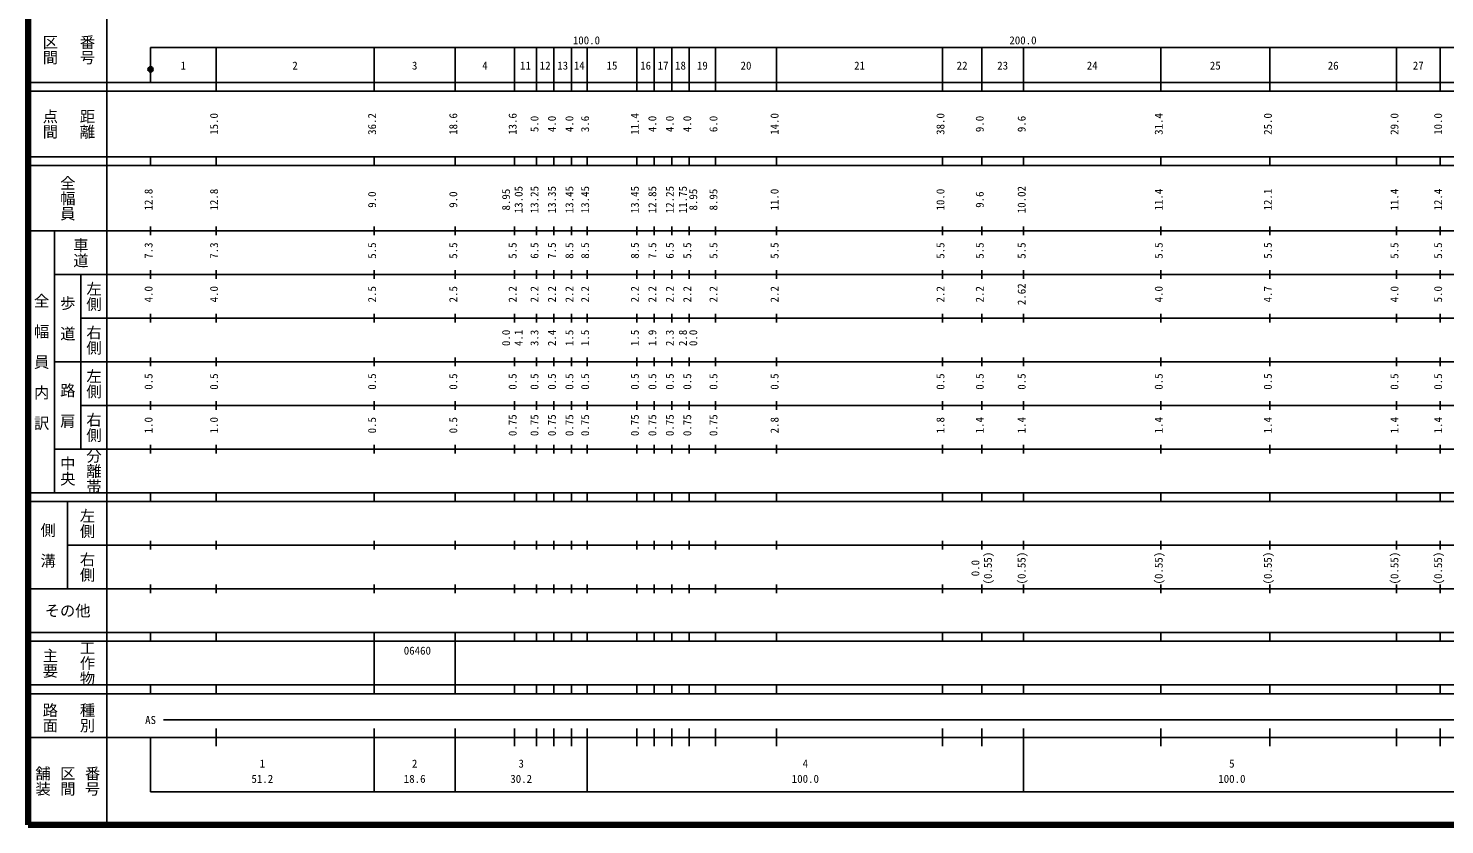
# Model space of a CAD drawing. Units: millimetres on the paper. Extents: x 40 to 680, y 20 to 380.
# Drawn here: x 40 to 364.4, y 20 to 202.4 of the extents above; entities that cross this region are included whole.
import ezdxf
from ezdxf.enums import TextEntityAlignment as Align

# ---------------------------------------------------------------- set-up
doc = ezdxf.new("R2010")
doc.units = ezdxf.units.MM
doc.layers.add('M-TTL', color=2, linetype='Continuous', lineweight=140)
doc.layers.add('M-TTL-BAND', color=7, linetype='Continuous', lineweight=25)
doc.styles.add('@ＭＳ ゴシック', font='')
doc.styles.add('ＭＳ ゴシック', font='')
doc.styles.get('@ＭＳ ゴシック').set_extended_font_data('@MS Gothic')
doc.styles.get('ＭＳ ゴシック').set_extended_font_data('MS Gothic')

msp = doc.modelspace()

# ---------------------------------------------------------------- linework, layer by layer
at = {"layer": 'M-TTL'}
for p, q in [((40, 380), (40, 20)), ((40, 20), (680, 20))]:
    msp.add_line(p, q, dxfattribs=at)
at = {"layer": 'M-TTL-BAND'}
for p, q in [((58, 370), (58, 20)), ((68, 198), (579, 198)), ((68, 198), (68, 190)), ((83, 188), (83, 198)), ((119.2, 188), (119.2, 198)), ((137.8, 188), (137.8, 198)), ((151.4, 188), (151.4, 198)), ((156.4, 188), (156.4, 198)), ((160.4, 188), (160.4, 198)), ((164.4, 188), (164.4, 198)), ((168, 188), (168, 198)), ((179.4, 188), (179.4, 198)), ((183.4, 188), (183.4, 198)), ((187.4, 188), (187.4, 198)), ((191.4, 188), (191.4, 198)), ((197.4, 188), (197.4, 198)), ((211.4, 188), (211.4, 198)), ((249.4, 188), (249.4, 198)), ((258.4, 188), (258.4, 198)), ((268, 188), (268, 198)), ((299.4, 188), (299.4, 198)), ((324.4, 188), (324.4, 198)), ((353.4, 188), (353.4, 198)), ((363.4, 188), (363.4, 198)), ((40, 190), (579, 190)), ((40, 188), (579, 188)), ((40, 173), (579, 173)), ((68, 171), (68, 173)), ((83, 171), (83, 173)), ((119.2, 171), (119.2, 173)), ((137.8, 171), (137.8, 173)), ((151.4, 171), (151.4, 173)), ((156.4, 171), (156.4, 173)), ((160.4, 171), (160.4, 173)), ((164.4, 171), (164.4, 173)), ((168, 171), (168, 173)), ((179.4, 171), (179.4, 173)), ((183.4, 171), (183.4, 173)), ((187.4, 171), (187.4, 173)), ((191.4, 171), (191.4, 173)), ((197.4, 171), (197.4, 173)), ((211.4, 171), (211.4, 173)), ((249.4, 171), (249.4, 173)), ((258.4, 171), (258.4, 173)), ((268, 171), (268, 173)), ((299.4, 171), (299.4, 173)), ((324.4, 171), (324.4, 173)), ((353.4, 171), (353.4, 173)), ((363.4, 171), (363.4, 173)), ((40, 171), (579, 171)), ((40, 156), (579, 156)), ((46, 96), (46, 156)), ((68, 155), (68, 157)), ((83, 155), (83, 157)), ((119.2, 155), (119.2, 157)), ((137.8, 155), (137.8, 157)), ((151.4, 155), (151.4, 157)), ((156.4, 155), (156.4, 157)), ((160.4, 155), (160.4, 157)), ((164.4, 155), (164.4, 157)), ((168, 155), (168, 157)), ((179.4, 155), (179.4, 157)), ((183.4, 155), (183.4, 157)), ((187.4, 155), (187.4, 157)), ((191.4, 155), (191.4, 157)), ((197.4, 155), (197.4, 157)), ((211.4, 155), (211.4, 157)), ((249.4, 155), (249.4, 157)), ((258.4, 155), (258.4, 157)), ((268, 155), (268, 157)), ((299.4, 155), (299.4, 157)), ((324.4, 155), (324.4, 157)), ((353.4, 155), (353.4, 157)), ((363.4, 155), (363.4, 157)), ((68, 145), (68, 147)), ((83, 145), (83, 147)), ((119.2, 145), (119.2, 147)), ((137.8, 145), (137.8, 147)), ((151.4, 145), (151.4, 147)), ((156.4, 145), (156.4, 147)), ((160.4, 145), (160.4, 147)), ((164.4, 145), (164.4, 147)), ((168, 145), (168, 147)), ((179.4, 145), (179.4, 147)), ((183.4, 145), (183.4, 147)), ((187.4, 145), (187.4, 147)), ((191.4, 145), (191.4, 147)), ((197.4, 145), (197.4, 147)), ((211.4, 145), (211.4, 147)), ((249.4, 145), (249.4, 147)), ((258.4, 145), (258.4, 147)), ((268, 145), (268, 147)), ((299.4, 145), (299.4, 147)), ((324.4, 145), (324.4, 147)), ((353.4, 145), (353.4, 147)), ((363.4, 145), (363.4, 147)), ((46, 146), (579, 146)), ((52, 146), (52, 106)), ((68, 135), (68, 137)), ((83, 135), (83, 137)), ((119.2, 135), (119.2, 137)), ((137.8, 135), (137.8, 137)), ((151.4, 135), (151.4, 137)), ((156.4, 135), (156.4, 137)), ((160.4, 135), (160.4, 137)), ((164.4, 135), (164.4, 137)), ((168, 135), (168, 137)), ((179.4, 135), (179.4, 137)), ((183.4, 135), (183.4, 137)), ((187.4, 135), (187.4, 137)), ((191.4, 135), (191.4, 137)), ((197.4, 135), (197.4, 137)), ((211.4, 135), (211.4, 137)), ((249.4, 135), (249.4, 137)), ((258.4, 135), (258.4, 137)), ((268, 135), (268, 137)), ((299.4, 135), (299.4, 137)), ((324.4, 135), (324.4, 137)), ((353.4, 135), (353.4, 137)), ((363.4, 135), (363.4, 137)), ((52, 136), (579, 136)), ((68, 125), (68, 127)), ((83, 125), (83, 127)), ((119.2, 125), (119.2, 127)), ((137.8, 125), (137.8, 127)), ((151.4, 125), (151.4, 127)), ((156.4, 125), (156.4, 127)), ((160.4, 125), (160.4, 127)), ((164.4, 125), (164.4, 127)), ((168, 125), (168, 127)), ((179.4, 125), (179.4, 127)), ((183.4, 125), (183.4, 127)), ((187.4, 125), (187.4, 127)), ((191.4, 125), (191.4, 127)), ((197.4, 125), (197.4, 127)), ((211.4, 125), (211.4, 127)), ((249.4, 125), (249.4, 127)), ((258.4, 125), (258.4, 127)), ((268, 125), (268, 127)), ((299.4, 125), (299.4, 127)), ((324.4, 125), (324.4, 127)), ((353.4, 125), (353.4, 127)), ((363.4, 125), (363.4, 127)), ((46, 126), (579, 126)), ((68, 115), (68, 117)), ((83, 115), (83, 117)), ((119.2, 115), (119.2, 117)), ((137.8, 115), (137.8, 117)), ((151.4, 115), (151.4, 117)), ((156.4, 115), (156.4, 117)), ((160.4, 115), (160.4, 117)), ((164.4, 115), (164.4, 117)), ((168, 115), (168, 117)), ((179.4, 115), (179.4, 117)), ((183.4, 115), (183.4, 117)), ((187.4, 115), (187.4, 117)), ((191.4, 115), (191.4, 117)), ((197.4, 115), (197.4, 117)), ((211.4, 115), (211.4, 117)), ((249.4, 115), (249.4, 117)), ((258.4, 115), (258.4, 117)), ((268, 115), (268, 117)), ((299.4, 115), (299.4, 117)), ((324.4, 115), (324.4, 117)), ((353.4, 115), (353.4, 117)), ((363.4, 115), (363.4, 117)), ((52, 116), (579, 116)), ((46, 106), (579, 106)), ((68, 105), (68, 107)), ((83, 105), (83, 107)), ((119.2, 105), (119.2, 107)), ((137.8, 105), (137.8, 107)), ((151.4, 105), (151.4, 107)), ((156.4, 105), (156.4, 107)), ((160.4, 105), (160.4, 107)), ((164.4, 105), (164.4, 107)), ((168, 105), (168, 107)), ((179.4, 105), (179.4, 107)), ((183.4, 105), (183.4, 107)), ((187.4, 105), (187.4, 107)), ((191.4, 105), (191.4, 107)), ((197.4, 105), (197.4, 107)), ((211.4, 105), (211.4, 107)), ((249.4, 105), (249.4, 107)), ((258.4, 105), (258.4, 107)), ((268, 105), (268, 107)), ((299.4, 105), (299.4, 107)), ((324.4, 105), (324.4, 107)), ((353.4, 105), (353.4, 107)), ((363.4, 105), (363.4, 107)), ((40, 96), (579, 96)), ((68, 94), (68, 96)), ((83, 94), (83, 96)), ((119.2, 94), (119.2, 96)), ((137.8, 94), (137.8, 96)), ((151.4, 94), (151.4, 96)), ((156.4, 94), (156.4, 96)), ((160.4, 94), (160.4, 96)), ((164.4, 94), (164.4, 96)), ((168, 94), (168, 96)), ((179.4, 94), (179.4, 96)), ((183.4, 94), (183.4, 96)), ((187.4, 94), (187.4, 96)), ((191.4, 94), (191.4, 96)), ((197.4, 94), (197.4, 96)), ((211.4, 94), (211.4, 96)), ((249.4, 94), (249.4, 96)), ((258.4, 94), (258.4, 96)), ((268, 94), (268, 96)), ((299.4, 94), (299.4, 96)), ((324.4, 94), (324.4, 96)), ((353.4, 94), (353.4, 96)), ((363.4, 94), (363.4, 96)), ((40, 94), (579, 94)), ((49, 94), (49, 74)), ((68, 83), (68, 85)), ((83, 83), (83, 85)), ((119.2, 83), (119.2, 85)), ((137.8, 83), (137.8, 85)), ((151.4, 83), (151.4, 85)), ((156.4, 83), (156.4, 85)), ((160.4, 83), (160.4, 85)), ((164.4, 83), (164.4, 85)), ((168, 83), (168, 85)), ((179.4, 83), (179.4, 85)), ((183.4, 83), (183.4, 85)), ((187.4, 83), (187.4, 85)), ((191.4, 83), (191.4, 85)), ((197.4, 83), (197.4, 85)), ((211.4, 83), (211.4, 85)), ((249.4, 83), (249.4, 85)), ((258.4, 83), (258.4, 85)), ((268, 83), (268, 85)), ((299.4, 83), (299.4, 85)), ((324.4, 83), (324.4, 85)), ((353.4, 83), (353.4, 85)), ((363.4, 83), (363.4, 85)), ((49, 84), (579, 84)), ((68, 73), (68, 75)), ((83, 73), (83, 75)), ((119.2, 73), (119.2, 75)), ((137.8, 73), (137.8, 75)), ((151.4, 73), (151.4, 75)), ((156.4, 73), (156.4, 75)), ((160.4, 73), (160.4, 75)), ((164.4, 73), (164.4, 75)), ((168, 73), (168, 75)), ((179.4, 73), (179.4, 75)), ((183.4, 73), (183.4, 75)), ((187.4, 73), (187.4, 75)), ((191.4, 73), (191.4, 75)), ((197.4, 73), (197.4, 75)), ((211.4, 73), (211.4, 75)), ((249.4, 73), (249.4, 75)), ((258.4, 73), (258.4, 75)), ((268, 73), (268, 75)), ((299.4, 73), (299.4, 75)), ((324.4, 73), (324.4, 75)), ((353.4, 73), (353.4, 75)), ((363.4, 73), (363.4, 75)), ((40, 74), (579, 74)), ((40, 64), (579, 64)), ((40, 62), (579, 62)), ((68, 62), (68, 64)), ((83, 62), (83, 64)), ((119.2, 62), (119.2, 64)), ((119.2, 52), (119.2, 62)), ((137.8, 62), (137.8, 64)), ((137.8, 52), (137.8, 62)), ((151.4, 62), (151.4, 64)), ((156.4, 62), (156.4, 64)), ((160.4, 62), (160.4, 64)), ((164.4, 62), (164.4, 64)), ((168, 62), (168, 64)), ((179.4, 62), (179.4, 64)), ((183.4, 62), (183.4, 64)), ((187.4, 62), (187.4, 64)), ((191.4, 62), (191.4, 64)), ((197.4, 62), (197.4, 64)), ((211.4, 62), (211.4, 64)), ((249.4, 62), (249.4, 64)), ((258.4, 62), (258.4, 64)), ((268, 62), (268, 64)), ((299.4, 62), (299.4, 64)), ((324.4, 62), (324.4, 64)), ((353.4, 62), (353.4, 64)), ((363.4, 62), (363.4, 64)), ((40, 52), (579, 52)), ((68, 50), (68, 52)), ((83, 50), (83, 52)), ((119.2, 50), (119.2, 52)), ((137.8, 50), (137.8, 52)), ((151.4, 50), (151.4, 52)), ((156.4, 50), (156.4, 52)), ((160.4, 50), (160.4, 52)), ((164.4, 50), (164.4, 52)), ((168, 50), (168, 52)), ((179.4, 50), (179.4, 52)), ((183.4, 50), (183.4, 52)), ((187.4, 50), (187.4, 52)), ((191.4, 50), (191.4, 52)), ((197.4, 50), (197.4, 52)), ((211.4, 50), (211.4, 52)), ((249.4, 50), (249.4, 52)), ((258.4, 50), (258.4, 52)), ((268, 50), (268, 52)), ((299.4, 50), (299.4, 52)), ((324.4, 50), (324.4, 52)), ((353.4, 50), (353.4, 52)), ((363.4, 50), (363.4, 52)), ((40, 50), (579, 50)), ((71, 44), (560.4, 44)), ((40, 40), (579, 40)), ((68, 40), (68, 27.5)), ((83, 38), (83, 42)), ((119.2, 27.5), (119.2, 42)), ((137.8, 27.5), (137.8, 42)), ((151.4, 38), (151.4, 42)), ((156.4, 38), (156.4, 42)), ((160.4, 38), (160.4, 42)), ((164.4, 38), (164.4, 42)), ((168, 27.5), (168, 42)), ((179.4, 38), (179.4, 42)), ((183.4, 38), (183.4, 42)), ((187.4, 38), (187.4, 42)), ((191.4, 38), (191.4, 42)), ((197.4, 38), (197.4, 42)), ((211.4, 38), (211.4, 42)), ((249.4, 38), (249.4, 42)), ((258.4, 38), (258.4, 42)), ((268, 27.5), (268, 42)), ((299.4, 38), (299.4, 42)), ((324.4, 38), (324.4, 42)), ((353.4, 38), (353.4, 42)), ((363.4, 38), (363.4, 42)), ((68, 27.5), (579, 27.5))]:
    msp.add_line(p, q, dxfattribs=at)
for radius in [0.6, 0.5, 0.4, 0.3, 0.2, 0.1]:
    msp.add_circle((68, 193), radius, dxfattribs=at)

# ---------------------------------------------------------------- texts
at = {"layer": 'M-TTL-BAND', "style": '@ＭＳ ゴシック'}
for s, p in [('区間', (45, 197.5)), ('番号', (53.5, 197.5)), ('点間', (45, 180.5)), ('距離', (53.5, 180.5)), ('全幅員', (49, 163.5)), ('車道', (52, 151)), ('左側', (55, 141)), ('全\u3000幅\u3000員\u3000内\u3000訳', (43, 126)), ('歩\u3000道', (49, 136)), ('右側', (55, 131)), ('左側', (55, 121)), ('路\u3000肩', (49, 116)), ('右側', (55, 111)), ('中央', (49, 101)), ('分離帯', (55, 101)), ('左側', (53.5, 89)), ('側\u3000溝', (44.5, 84)), ('右側', (53.5, 79)), ('工作物', (53.5, 57)), ('主要', (45, 57)), ('路面', (45, 44.5)), ('種別', (53.5, 44.5)), ('舗装', (43.333, 30)), ('区間', (49, 30)), ('番号', (54.667, 30))]:
    msp.add_text(s, height=2.566, rotation=270, dxfattribs=at).set_placement(p, align=Align.MIDDLE_CENTER)
at = {"layer": 'M-TTL-BAND', "style": 'ＭＳ ゴシック'}
for s, p in [('100.0', (167.844, 198.195)), ('200.0', (267.844, 198.195)), ('1', (75.5, 192.405)), ('2', (101.1, 192.405)), ('3', (128.5, 192.405)), ('4', (144.6, 192.405)), ('11', (153.9, 192.405)), ('12', (158.4, 192.405)), ('13', (162.4, 192.405)), ('14', (166.2, 192.405)), ('15', (173.7, 192.405)), ('16', (181.4, 192.405)), ('17', (185.4, 192.405)), ('18', (189.4, 192.405)), ('19', (194.4, 192.405)), ('20', (204.4, 192.405)), ('21', (230.4, 192.405)), ('22', (253.9, 192.405)), ('23', (263.2, 192.405)), ('24', (283.7, 192.405)), ('25', (311.9, 192.405)), ('26', (338.9, 192.405)), ('27', (358.4, 192.405)), ('AS', (68, 42.5)), ('1', (93.6, 32.523)), ('2', (128.5, 32.523)), ('3', (152.9, 32.523)), ('4', (218, 32.523)), ('5', (315.7, 32.523)), ('51.2', (93.6, 29.033)), ('18.6', (128.5, 29.033)), ('30.2', (152.9, 29.033)), ('100.0', (218, 29.033)), ('100.0', (315.7, 29.033))]:
    msp.add_text(s, height=1.833, dxfattribs=at).set_placement(p, align=Align.BOTTOM_CENTER)
for s, p in [('15.0', (84, 180.5)), ('36.2', (120.2, 180.5)), ('18.6', (138.8, 180.5)), ('13.6', (152.4, 180.5)), ('5.0', (157.4, 180.5)), ('4.0', (161.4, 180.5)), ('4.0', (165.4, 180.5)), ('3.6', (169, 180.5)), ('11.4', (180.4, 180.5)), ('4.0', (184.4, 180.5)), ('4.0', (188.4, 180.5)), ('4.0', (192.4, 180.5)), ('6.0', (198.4, 180.5)), ('14.0', (212.4, 180.5)), ('38.0', (250.4, 180.5)), ('9.0', (259.4, 180.5)), ('9.6', (269, 180.5)), ('31.4', (300.4, 180.5)), ('25.0', (325.4, 180.5)), ('29.0', (354.4, 180.5)), ('10.0', (364.4, 180.5)), ('12.8', (69, 163.174)), ('12.8', (84, 163.174)), ('8.95', (150.9, 163.174)), ('13.05', (153.77, 163.174)), ('13.25', (157.4, 163.174)), ('13.35', (161.4, 163.174)), ('13.45', (165.4, 163.174)), ('13.45', (169, 163.174)), ('13.45', (180.4, 163.174)), ('12.85', (184.4, 163.174)), ('12.25', (188.4, 163.174)), ('11.75', (191.4, 163.174)), ('8.95', (193.77, 163.174)), ('8.95', (198.4, 163.174)), ('11.0', (212.4, 163.174)), ('10.0', (250.4, 163.174)), ('10.02', (269, 163.174)), ('11.4', (300.4, 163.174)), ('12.1', (325.4, 163.174)), ('11.4', (354.4, 163.174)), ('12.4', (364.4, 163.174)), ('9.0', (120.2, 163.174)), ('9.0', (138.8, 163.174)), ('9.6', (259.4, 163.174)), ('7.3', (69, 151.5)), ('7.3', (84, 151.5)), ('5.5', (120.2, 151.5)), ('5.5', (138.8, 151.5)), ('5.5', (152.4, 151.5)), ('6.5', (157.4, 151.5)), ('7.5', (161.4, 151.5)), ('8.5', (165.4, 151.5)), ('8.5', (169, 151.5)), ('8.5', (180.4, 151.5)), ('7.5', (184.4, 151.5)), ('6.5', (188.4, 151.5)), ('5.5', (192.4, 151.5)), ('5.5', (198.4, 151.5)), ('5.5', (212.4, 151.5)), ('5.5', (250.4, 151.5)), ('5.5', (259.4, 151.5)), ('5.5', (269, 151.5)), ('5.5', (300.4, 151.5)), ('5.5', (325.4, 151.5)), ('5.5', (354.4, 151.5)), ('5.5', (364.4, 151.5)), ('4.0', (69, 141.5)), ('4.0', (84, 141.5)), ('2.5', (120.2, 141.5)), ('2.5', (138.8, 141.5)), ('2.2', (152.4, 141.5)), ('2.2', (157.4, 141.5)), ('2.2', (161.4, 141.5)), ('2.2', (165.4, 141.5)), ('2.2', (169, 141.5)), ('2.2', (180.4, 141.5)), ('2.2', (184.4, 141.5)), ('2.2', (188.4, 141.5)), ('2.2', (192.4, 141.5)), ('2.2', (198.4, 141.5)), ('2.2', (212.4, 141.5)), ('2.2', (250.4, 141.5)), ('2.2', (259.4, 141.5)), ('2.62', (269, 141.5)), ('4.0', (300.4, 141.5)), ('4.7', (325.4, 141.5)), ('4.0', (354.4, 141.5)), ('5.0', (364.4, 141.5)), ('0.0', (150.9, 131.5)), ('4.1', (153.77, 131.5)), ('3.3', (157.4, 131.5)), ('2.4', (161.4, 131.5)), ('1.5', (165.4, 131.5)), ('1.5', (169, 131.5)), ('1.5', (180.4, 131.5)), ('1.9', (184.4, 131.5)), ('2.3', (188.4, 131.5)), ('2.8', (191.4, 131.5)), ('0.0', (193.77, 131.5)), ('0.5', (69, 121.5)), ('0.5', (84, 121.5)), ('0.5', (120.2, 121.5)), ('0.5', (138.8, 121.5)), ('0.5', (152.4, 121.5)), ('0.5', (157.4, 121.5)), ('0.5', (161.4, 121.5)), ('0.5', (165.4, 121.5)), ('0.5', (169, 121.5)), ('0.5', (180.4, 121.5)), ('0.5', (184.4, 121.5)), ('0.5', (188.4, 121.5)), ('0.5', (192.4, 121.5)), ('0.5', (198.4, 121.5)), ('0.5', (212.4, 121.5)), ('0.5', (250.4, 121.5)), ('0.5', (259.4, 121.5)), ('0.5', (269, 121.5)), ('0.5', (300.4, 121.5)), ('0.5', (325.4, 121.5)), ('0.5', (354.4, 121.5)), ('0.5', (364.4, 121.5)), ('0.75', (152.4, 111.5)), ('0.75', (157.4, 111.5)), ('0.75', (161.4, 111.5)), ('0.75', (165.4, 111.5)), ('0.75', (169, 111.5)), ('0.75', (180.4, 111.5)), ('0.75', (184.4, 111.5)), ('0.75', (188.4, 111.5)), ('0.75', (192.4, 111.5)), ('0.75', (198.4, 111.5)), ('1.0', (69, 111.5)), ('1.0', (84, 111.5)), ('0.5', (120.2, 111.5)), ('0.5', (138.8, 111.5)), ('2.8', (212.4, 111.5)), ('1.8', (250.4, 111.5)), ('1.4', (259.4, 111.5)), ('1.4', (269, 111.5)), ('1.4', (300.4, 111.5)), ('1.4', (325.4, 111.5)), ('1.4', (354.4, 111.5)), ('1.4', (364.4, 111.5)), ('(0.55)', (261.27, 78.764)), ('(0.55)', (269, 78.764)), ('(0.55)', (300.4, 78.764)), ('(0.55)', (325.4, 78.764)), ('(0.55)', (354.4, 78.764)), ('(0.55)', (364.4, 78.764)), ('0.0', (258.4, 78.764))]:
    msp.add_text(s, height=1.833, rotation=90, dxfattribs=at).set_placement(p, align=Align.BOTTOM_CENTER)
msp.add_text('その他', height=2.566, dxfattribs=at).set_placement((49, 69), align=Align.MIDDLE_CENTER)
msp.add_text('06460', height=1.833, dxfattribs=at).set_placement((126, 58.405), align=Align.BOTTOM_LEFT)

doc.saveas('drawing.dxf')
